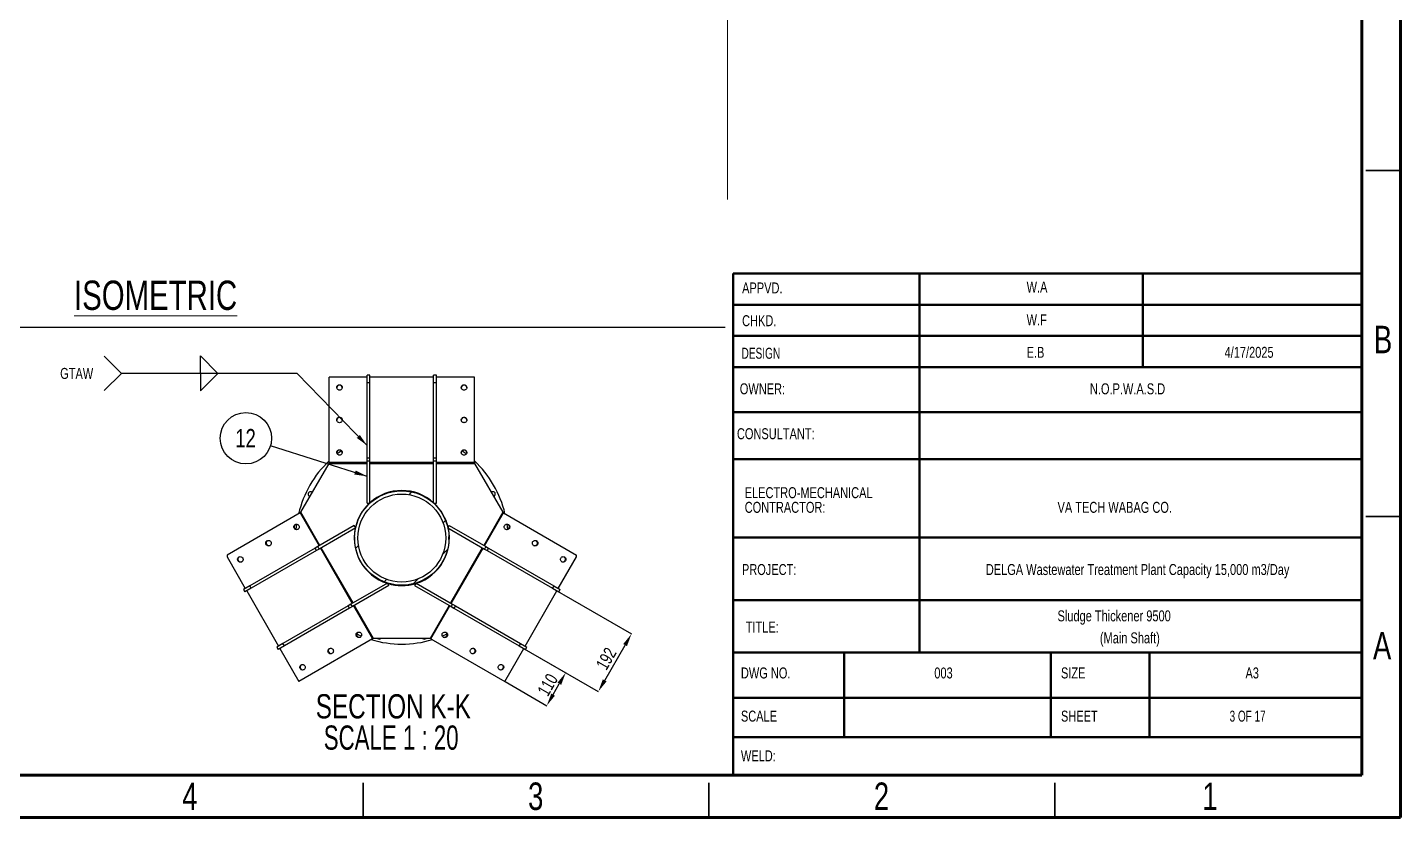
# Model space of a CAD drawing. Header units: millimetres. Extents: x 122 to 2816, y -707 to 556.
# Drawn here: x 1231.9 to 1430.5, y 92.1 to 206.3 of the extents above; entities that cross this region are included whole.
import ezdxf

# ---------------------------------------------------------------- set-up
doc = ezdxf.new("R2010")
doc.units = ezdxf.units.MM
doc.header["$PDSIZE"] = -1
doc.layers.add('FORMAT', color=7, linetype='Continuous')
doc.styles.add('SLDTEXTSTYLE10', font='TXT', dxfattribs={"width": 0.6875})
doc.styles.add('SLDTEXTSTYLE6', font='TXT', dxfattribs={"width": 0.687299})
doc.styles.add('SLDTEXTSTYLE7', font='TXT', dxfattribs={"width": 0.75})
doc.styles.add('SLDTEXTSTYLE8', font='TXT', dxfattribs={"width": 0.678571})
doc.dimstyles.new('SLDDIMSTYLE0', dxfattribs={"dimtxt": 2.5, "dimasz": 1.852083, "dimexe": 0, "dimexo": 0.625, "dimgap": 0, "dimtad": 1, "dimdec": 0, "dimrnd": 1e-09, "dimtxsty": 'Standard', "dimsah": 1, "dimcen": 2.5, "dimazin": 3, "dimtfac": 1.852083, "dimtdec": 0, "dimtmove": 0, "dimatfit": 3, "dimfrac": 2})
doc.dimstyles.new('SLDDIMSTYLE12', dxfattribs={"dimtxt": 1.852083, "dimasz": 1.852083, "dimexe": 0, "dimexo": 0.625, "dimgap": 0.463021, "dimtad": 1, "dimdec": 0, "dimlfac": 20, "dimrnd": 1e-09, "dimzin": 12, "dimtxsty": 'SLDTEXTSTYLE7', "dimsah": 1, "dimcen": 2.5, "dimazin": 3, "dimtfac": 1, "dimtdec": 0, "dimtmove": 0, "dimatfit": 0, "dimfrac": 2, "dimtzin": 12})

# ---------------------------------------------------------------- blocks, each defined once
blk = doc.blocks.new('SW_NOTE_0_24')
at = {"color": 0, "linetype": 'Continuous', "lineweight": 0, "char_height": 1.5875, "attachment_point": 1, "style": 'SLDTEXTSTYLE7'}
for s, insert in [('ELECTRO-MECHANICAL', (0, 2.05)), ('CONTRACTOR:', (0, -0.07))]:
    blk.add_mtext(s, dxfattribs=dict(at, insert=insert))
blk = doc.blocks.new('*D1094')
at = {"layer": 'Defpoints', "color": 0}
for p in [(1303.04, 116.96), (1300.94, 111.82), (1309.77, 113.08)]:
    blk.add_point(p, dxfattribs=at)
at = {"layer": 'FORMAT', "color": 0, "lineweight": -2}
for p, q in [((1303.1, 116.93), (1309.77, 113.08)), ((1300.99, 111.79), (1307.02, 108.31)), ((1307.94, 109.92), (1308.84, 111.47))]:
    blk.add_line(p, q, dxfattribs=at)
at = {"layer": 'FORMAT', "color": 0}
for points in [[(1308.57, 111.63), (1309.11, 111.32), (1309.77, 113.08)], [(1307.68, 110.07), (1308.21, 109.76), (1307.02, 108.31)]]:
    blk.add_solid(points, dxfattribs=at)
at = {"layer": 'FORMAT', "color": 0, "insert": (1306.35, 111.79), "char_height": 1.852, "attachment_point": 2, "rotation": 60, "style": 'SLDTEXTSTYLE7'}
blk.add_mtext('\\A1;110', dxfattribs=at)
blk = doc.blocks.new('*D1095')
at = {"layer": 'Defpoints', "color": 0}
for p in [(1307.84, 125.27), (1319.27, 118.67), (1303.04, 116.96)]:
    blk.add_point(p, dxfattribs=at)
at = {"layer": 'FORMAT', "color": 0, "lineweight": -2}
for p, q in [((1307.9, 125.24), (1319.27, 118.67)), ((1303.1, 116.93), (1314.47, 110.36)), ((1315.4, 111.96), (1318.35, 117.07))]:
    blk.add_line(p, q, dxfattribs=at)
at = {"layer": 'FORMAT', "color": 0}
for points in [[(1318.08, 117.22), (1318.62, 116.91), (1319.27, 118.67)], [(1315.13, 112.12), (1315.67, 111.81), (1314.47, 110.36)]]:
    blk.add_solid(points, dxfattribs=at)
at = {"layer": 'FORMAT', "color": 0, "insert": (1314.81, 115.57), "char_height": 1.852, "attachment_point": 2, "rotation": 60, "style": 'SLDTEXTSTYLE7'}
blk.add_mtext('\\A1;192', dxfattribs=at)
blk = doc.blocks.new('SW_NOTE_0_49')
at = {"color": 0, "linetype": 'Continuous', "lineweight": 0, "char_height": 3.5, "attachment_point": 2}
for s, insert, style in [('SECTION K-K', (13.73, 4.51), 'SLDTEXTSTYLE7'), ('SCALE 1 : 20', (13.42, -0.01), 'SLDTEXTSTYLE10')]:
    blk.add_mtext(s, dxfattribs=dict(at, insert=insert, style=style))
blk = doc.blocks.new('SW_NOTE_0_50')
at = {"layer": 'FORMAT', "color": 0}
blk.add_circle((-3.54, 1.11), 3.71, dxfattribs=at)
at = {"layer": 'FORMAT', "color": 0, "insert": (-3.59, 2.44), "char_height": 2.646, "attachment_point": 2, "style": 'SLDTEXTSTYLE7'}
blk.add_mtext('12', dxfattribs=at)
blk = doc.blocks.new('SW_SYMBOL_AWLD_FILL')
at = {"layer": 'FORMAT', "color": 0}
for p, q in [((0, 0), (0, 1250)), ((0, 1250), (1250, 0)), ((1250, 0), (0, 0))]:
    blk.add_line(p, q, dxfattribs=at)
blk = doc.blocks.new('SW_WELDSYMBOL_4')
at = {"layer": 'FORMAT', "color": 0}
for p in [(-27.88, 2.48), (-27.88, -2.48), (0, 0)]:
    blk.add_line(p, (-25.4, 0), dxfattribs=at)
at = {"layer": 'FORMAT', "color": 0, "xscale": 0.0020277832, "yscale": 0.0020277832, "zscale": 0.0020277832}
blk.add_blockref('SW_SYMBOL_AWLD_FILL', (-13.98, 0), dxfattribs=at)
at = {"layer": 'FORMAT', "color": 0, "extrusion": (0, 0, -1), "xscale": 0.0020277832, "yscale": 0.0020277832, "zscale": 0.0020277832, "rotation": 180}
blk.add_blockref('SW_SYMBOL_AWLD_FILL', (13.98, 0), dxfattribs=at)
at = {"layer": 'FORMAT', "color": 0, "insert": (-34.26, 0.79), "char_height": 1.587, "attachment_point": 1, "style": 'SLDTEXTSTYLE7'}
blk.add_mtext('GTAW', dxfattribs=at)

msp = doc.modelspace()

# ---------------------------------------------------------------- hatches: boundary and pattern name
at = {"linetype": 'Continuous', "lineweight": 18}
h = msp.add_hatch(dxfattribs=at)
h.set_pattern_fill('ANSI32', style=0)
h.set_pattern_definition([(45, (1015.465, 87.149), (-6.7352, 6.7352), []), (45, (1019.955, 87.149), (-6.7352, 6.7352), [])])
edge = h.paths.add_edge_path(flags=0)
edge.add_arc((1286.064945, 132.533381), 6.825, 0, 360)
edge = h.paths.add_edge_path(flags=0)
edge.add_arc((1286.064945, 132.533381), 6.3615, 0, 360)

# ---------------------------------------------------------------- linework, layer by layer
at = {"color": 7, "linetype": 'Continuous', "lineweight": 70}
for p, q in [((1430.464597, 379.149019), (1430.464597, 92.149019)), ((1424.867069, 375.282544), (1424.867069, 98.282544)), ((1424.867069, 98.282544), (1035.464597, 98.282544)), ((1430.464597, 92.149019), (1030.464597, 92.149019))]:
    msp.add_line(p, q, dxfattribs=at)
at = {"color": 7, "linetype": 'Continuous', "lineweight": 18}
msp.add_line((1333.142162, 181.474354), (1333.101001, 340.910686), dxfattribs=at)
at = {"color": 7, "linetype": 'Continuous', "lineweight": 35}
for p, q in [((1425.464597, 185.649019), (1430.464597, 185.649019)), ((1425.464597, 135.649019), (1430.464597, 135.649019)), ((1280.464597, 97.149019), (1280.464597, 92.149019)), ((1330.464597, 97.149019), (1330.464597, 92.149019)), ((1380.464597, 97.149019), (1380.464597, 92.149019))]:
    msp.add_line(p, q, dxfattribs=at)
at = {"color": 7, "linetype": 'Continuous', "lineweight": 50}
for p, q in [((1333.977383, 170.748195), (1333.977383, 161.748195)), ((1424.867069, 170.748195), (1333.977383, 170.748195)), ((1360.912211, 166.248195), (1360.912211, 170.748195)), ((1393.203503, 157.248195), (1393.203503, 170.748195)), ((1424.867069, 166.248195), (1333.977383, 166.248195)), ((1360.912211, 161.748195), (1360.912211, 166.248195)), ((1333.977383, 161.748195), (1333.977383, 98.282544)), ((1424.867069, 161.748195), (1333.977383, 161.748195)), ((1360.912211, 157.248195), (1360.912211, 161.748195)), ((1424.867069, 157.248195), (1333.977383, 157.248195)), ((1360.912211, 115.974407), (1360.912211, 157.248195)), ((1424.867069, 150.748195), (1333.977383, 150.748195)), ((1424.867069, 143.911274), (1333.977383, 143.911274)), ((1424.867069, 132.608062), (1333.977383, 132.608062)), ((1424.867069, 123.578939), (1333.977383, 123.578939)), ((1333.977383, 115.974407), (1424.867069, 115.974407)), ((1350.02184, 103.782544), (1350.02184, 115.974407)), ((1379.904436, 103.782544), (1379.904436, 115.974407)), ((1394.1749, 103.782544), (1394.1749, 115.974407)), ((1333.977383, 109.446313), (1424.867069, 109.446313)), ((1333.977383, 103.782544), (1424.867069, 103.782544))]:
    msp.add_line(p, q, dxfattribs=at)
at = {"color": 7, "linetype": 'Continuous', "lineweight": 25}
for p, q in [((1275.564945, 143.457912), (1275.564945, 155.772747)), ((1281.064945, 155.772747), (1275.564945, 155.772747)), ((1281.464945, 156.068365), (1281.064945, 156.068365)), ((1281.064945, 155.026364), (1281.064945, 156.068365)), ((1281.064945, 155.026364), (1281.464945, 155.026364)), ((1281.064945, 144.131078), (1281.064945, 155.026364)), ((1281.464945, 155.026364), (1281.464945, 156.068365)), ((1290.664945, 155.772747), (1281.464945, 155.772747)), ((1281.464945, 144.131078), (1281.464945, 155.026364)), ((1291.064945, 156.068365), (1290.664945, 156.068365)), ((1290.664945, 155.026364), (1290.664945, 156.068365)), ((1290.664945, 155.026364), (1291.064945, 155.026364)), ((1290.664945, 144.131078), (1290.664945, 155.026364)), ((1291.064945, 155.026364), (1291.064945, 156.068365)), ((1296.564945, 155.772747), (1291.064945, 155.772747)), ((1291.064945, 144.131078), (1291.064945, 155.026364)), ((1296.564945, 143.457912), (1296.564945, 155.772747)), ((1271.462158, 136.252461), (1275.542733, 143.320225)), ((1281.064945, 144.131078), (1281.464945, 144.131078)), ((1281.064945, 143.673079), (1281.064945, 144.131078)), ((1281.064945, 143.673079), (1281.464945, 143.673079)), ((1281.064945, 137.570225), (1281.064945, 143.673079)), ((1281.464945, 143.673079), (1281.464945, 144.131078)), ((1281.464945, 137.575268), (1281.464945, 143.673079)), ((1290.664945, 144.131078), (1291.064945, 144.131078)), ((1290.664945, 143.673079), (1290.664945, 144.131078)), ((1290.664945, 137.575268), (1290.664945, 143.673079)), ((1290.664945, 143.673079), (1291.064945, 143.673079)), ((1291.064945, 143.673079), (1291.064945, 144.131078)), ((1291.064945, 137.570225), (1291.064945, 143.673079)), ((1296.587158, 143.320225), (1300.667733, 136.252461)), ((1287.291172, 139.25402), (1287.300841, 139.296382)), ((1287.291172, 139.25402), (1287.876129, 139.120507)), ((1287.876129, 139.120507), (1287.885798, 139.162869)), ((1281.064945, 137.570225), (1281.459425, 137.570225)), ((1281.200098, 137.320225), (1281.130197, 137.320225)), ((1281.575078, 137.682333), (1281.547986, 137.716305)), ((1281.575078, 137.682333), (1282.044177, 138.056427)), ((1282.044177, 138.056427), (1282.017085, 138.090399)), ((1282.455695, 138.384785), (1282.47924, 138.344004)), ((1282.82565, 138.544004), (1282.47924, 138.344004)), ((1282.802105, 138.584785), (1282.82565, 138.544004)), ((1289.327785, 138.584785), (1289.30424, 138.544004)), ((1289.65065, 138.344004), (1289.30424, 138.544004)), ((1289.674196, 138.384785), (1289.65065, 138.344004)), ((1290.670466, 137.570225), (1291.064945, 137.570225)), ((1290.999694, 137.320225), (1290.929793, 137.320225)), ((1271.354023, 136.164381), (1260.799945, 130.070982)), ((1292.083893, 135.764928), (1292.123041, 135.783781)), ((1292.083893, 135.764928), (1292.344223, 135.224346)), ((1292.344223, 135.224346), (1292.383371, 135.243199)), ((1300.775867, 136.164381), (1311.329945, 130.070982)), ((1279.20291, 134.345085), (1273.917684, 131.293658)), ((1279.398543, 133.996154), (1274.117684, 130.947248)), ((1279.40015, 134.003456), (1279.20291, 134.345085)), ((1279.452042, 134.413576), (1279.486992, 134.35304)), ((1292.642898, 134.35304), (1292.677849, 134.413576)), ((1292.926981, 134.345085), (1292.729741, 134.003456)), ((1292.731348, 133.996154), (1298.012207, 130.947248)), ((1292.926981, 134.345085), (1298.212207, 131.293658)), ((1273.521045, 131.064659), (1264.08545, 125.617016)), ((1273.917684, 131.293658), (1273.521045, 131.064659)), ((1273.721045, 130.718249), (1273.521045, 131.064659)), ((1274.117684, 130.947248), (1273.917684, 131.293658)), ((1279.192855, 132.733381), (1279.239945, 132.733381)), ((1279.192855, 132.333381), (1279.239945, 132.333381)), ((1279.239945, 132.833381), (1279.196494, 132.833381)), ((1279.239945, 132.233381), (1279.196494, 132.233381)), ((1279.239945, 132.733381), (1279.239945, 132.833381)), ((1279.239945, 132.733381), (1279.239945, 132.333381)), ((1279.239945, 132.233381), (1279.239945, 132.333381)), ((1292.889945, 132.333381), (1292.889945, 132.733381)), ((1292.937036, 132.733381), (1292.889945, 132.733381)), ((1292.937036, 132.333381), (1292.889945, 132.333381)), ((1298.212207, 131.293658), (1298.012207, 130.947248)), ((1298.212207, 131.293658), (1298.608846, 131.064659)), ((1298.608846, 131.064659), (1298.408846, 130.718249)), ((1298.608846, 131.064659), (1308.044441, 125.617016)), ((1260.799945, 130.070982), (1260.799945, 129.814911)), ((1260.799945, 129.814911), (1263.439063, 125.243824)), ((1273.721045, 130.718249), (1264.28545, 125.270606)), ((1274.117684, 130.947248), (1273.721045, 130.718249)), ((1292.344223, 129.842415), (1292.083893, 129.301833)), ((1292.083893, 129.301833), (1292.123041, 129.28298)), ((1292.344223, 129.842415), (1292.383371, 129.823562)), ((1298.012207, 130.947248), (1298.408846, 130.718249)), ((1298.408846, 130.718249), (1307.844441, 125.270606)), ((1308.690827, 125.243824), (1311.329945, 129.814911)), ((1311.329945, 129.814911), (1311.329945, 130.070982)), ((1281.575078, 127.384428), (1281.547986, 127.350456)), ((1282.044177, 127.010334), (1281.575078, 127.384428)), ((1264.08545, 125.617016), (1263.183051, 125.096015)), ((1263.183051, 125.096015), (1263.383051, 124.749605)), ((1264.28545, 125.270606), (1263.383051, 124.749605)), ((1264.28545, 125.270606), (1264.08545, 125.617016)), ((1283.998543, 126.02872), (1278.717684, 122.979815)), ((1284.20291, 125.684831), (1278.917684, 122.633404)), ((1282.044177, 127.010334), (1282.017085, 126.976362)), ((1282.455695, 126.681976), (1282.47924, 126.722757)), ((1282.47924, 126.722757), (1282.82565, 126.522757)), ((1282.802105, 126.481976), (1282.82565, 126.522757)), ((1284.20291, 125.684831), (1284.00567, 126.02646)), ((1284.35184, 125.926877), (1284.386791, 125.866341)), ((1287.77605, 125.923411), (1287.291172, 125.812741)), ((1287.291172, 125.812741), (1287.300841, 125.770379)), ((1287.7431, 125.866341), (1287.778051, 125.926877)), ((1288.12422, 126.02646), (1287.926981, 125.684831)), ((1287.926981, 125.684831), (1293.212207, 122.633404)), ((1288.131348, 126.02872), (1293.412207, 122.979815)), ((1289.30424, 126.522757), (1289.65065, 126.722757)), ((1289.327785, 126.481976), (1289.30424, 126.522757)), ((1289.674196, 126.681976), (1289.65065, 126.722757)), ((1308.044441, 125.617016), (1307.844441, 125.270606)), ((1307.844441, 125.270606), (1308.74684, 124.749605)), ((1308.044441, 125.617016), (1308.94684, 125.096015)), ((1308.74684, 124.749605), (1308.94684, 125.096015)), ((1263.639063, 124.897414), (1268.239063, 116.92998)), ((1303.890827, 116.92998), (1308.490827, 124.897414)), ((1278.321045, 122.750815), (1268.88545, 117.303172)), ((1278.521045, 122.404405), (1269.08545, 116.956762)), ((1278.717684, 122.979815), (1278.321045, 122.750815)), ((1278.521045, 122.404405), (1278.321045, 122.750815)), ((1278.917684, 122.633404), (1278.521045, 122.404405)), ((1278.917684, 122.633404), (1278.717684, 122.979815)), ((1293.412207, 122.979815), (1293.212207, 122.633404)), ((1293.212207, 122.633404), (1293.608846, 122.404405)), ((1293.412207, 122.979815), (1293.808846, 122.750815)), ((1293.808846, 122.750815), (1293.608846, 122.404405)), ((1293.608846, 122.404405), (1303.044441, 116.956762)), ((1293.808846, 122.750815), (1303.244441, 117.303172)), ((1268.88545, 117.303172), (1267.983051, 116.782171)), ((1269.08545, 116.956762), (1268.88545, 117.303172)), ((1281.854023, 117.977848), (1271.189063, 111.82043)), ((1290.145521, 118.027455), (1281.98437, 118.027455)), ((1290.275867, 117.977848), (1300.940827, 111.82043)), ((1303.244441, 117.303172), (1303.044441, 116.956762)), ((1303.244441, 117.303172), (1304.14684, 116.782171)), ((1267.983051, 116.782171), (1268.183051, 116.435761)), ((1269.08545, 116.956762), (1268.183051, 116.435761)), ((1268.439063, 116.58357), (1271.189063, 111.82043)), ((1300.940827, 111.82043), (1303.690827, 116.58357)), ((1303.044441, 116.956762), (1303.94684, 116.435761)), ((1303.94684, 116.435761), (1304.14684, 116.782171))]:
    msp.add_line(p, q, dxfattribs=at)
at = {"color": 8, "linetype": 'Continuous', "lineweight": 25}
for p, q in [((1275.542733, 143.320225), (1281.064945, 143.320225)), ((1281.064945, 143.457912), (1275.564945, 143.457912)), ((1290.664945, 143.457912), (1281.464945, 143.457912)), ((1281.464945, 143.320225), (1290.664945, 143.320225)), ((1296.564945, 143.457912), (1291.064945, 143.457912)), ((1291.064945, 143.320225), (1296.587158, 143.320225)), ((1271.354023, 136.164381), (1274.104023, 131.401242)), ((1274.223264, 131.470085), (1271.462158, 136.252461)), ((1300.667733, 136.252461), (1297.906627, 131.470085)), ((1298.025867, 131.401242), (1300.775867, 136.164381)), ((1274.304023, 131.054831), (1278.904023, 123.087398)), ((1279.023264, 123.156241), (1274.423264, 131.123675)), ((1297.706627, 131.123675), (1293.106627, 123.156241)), ((1293.225867, 123.087398), (1297.825867, 131.054831)), ((1279.104023, 122.740988), (1281.854023, 117.977848)), ((1281.98437, 118.027455), (1279.223264, 122.809831)), ((1292.906627, 122.809831), (1290.145521, 118.027455)), ((1290.275867, 117.977848), (1293.025867, 122.740988))]:
    msp.add_line(p, q, dxfattribs=at)
at = {"color": 7, "linetype": 'Continuous', "lineweight": 25, "flags": 128}
for points in [[(1277.064945, 153.895113), (1276.978957, 153.904355), (1276.89699, 153.931648), (1276.822876, 153.975716), (1276.760081, 154.034498), (1276.711541, 154.105247), (1276.679525, 154.184653), (1276.665532, 154.269004), (1276.670215, 154.354356), (1276.693355, 154.436717), (1276.73387, 154.512237), (1276.789866, 154.577384), (1276.858724, 154.629113), (1276.937225, 154.665004), (1277.021698, 154.683379), (1277.108193, 154.683379), (1277.192666, 154.665004), (1277.271167, 154.629113), (1277.340025, 154.577384), (1277.396021, 154.512237), (1277.436536, 154.436717), (1277.459676, 154.354356), (1277.464359, 154.269004), (1277.450365, 154.184653), (1277.41835, 154.105247), (1277.36981, 154.034498), (1277.307015, 153.975716), (1277.232901, 153.931648), (1277.150934, 153.904355), (1277.064945, 153.895113)], [(1295.064945, 153.895113), (1294.978957, 153.904355), (1294.89699, 153.931648), (1294.822876, 153.975716), (1294.760081, 154.034498), (1294.711541, 154.105247), (1294.679525, 154.184653), (1294.665532, 154.269004), (1294.670215, 154.354356), (1294.693355, 154.436717), (1294.73387, 154.512237), (1294.789866, 154.577384), (1294.858724, 154.629113), (1294.937225, 154.665004), (1295.021698, 154.683379), (1295.108193, 154.683379), (1295.192666, 154.665004), (1295.271167, 154.629113), (1295.340025, 154.577384), (1295.396021, 154.512237), (1295.436536, 154.436717), (1295.459676, 154.354356), (1295.464359, 154.269004), (1295.450365, 154.184653), (1295.41835, 154.105247), (1295.36981, 154.034498), (1295.307015, 153.975716), (1295.232901, 153.931648), (1295.150934, 153.904355), (1295.064945, 153.895113)], [(1277.064945, 149.201028), (1276.978957, 149.21027), (1276.89699, 149.237563), (1276.822876, 149.281631), (1276.760081, 149.340414), (1276.711541, 149.411162), (1276.679525, 149.490568), (1276.665532, 149.574919), (1276.670215, 149.660271), (1276.693355, 149.742632), (1276.73387, 149.818152), (1276.789866, 149.8833), (1276.858724, 149.935028), (1276.937225, 149.970919), (1277.021698, 149.989294), (1277.108193, 149.989294), (1277.192666, 149.970919), (1277.271167, 149.935028), (1277.340025, 149.8833), (1277.396021, 149.818152), (1277.436536, 149.742632), (1277.459676, 149.660271), (1277.464359, 149.574919), (1277.450365, 149.490568), (1277.41835, 149.411162), (1277.36981, 149.340414), (1277.307015, 149.281631), (1277.232901, 149.237563), (1277.150934, 149.21027), (1277.064945, 149.201028)], [(1295.064945, 149.201028), (1294.978957, 149.21027), (1294.89699, 149.237563), (1294.822876, 149.281631), (1294.760081, 149.340414), (1294.711541, 149.411162), (1294.679525, 149.490568), (1294.665532, 149.574919), (1294.670215, 149.660271), (1294.693355, 149.742632), (1294.73387, 149.818152), (1294.789866, 149.8833), (1294.858724, 149.935028), (1294.937225, 149.970919), (1295.021698, 149.989294), (1295.108193, 149.989294), (1295.192666, 149.970919), (1295.271167, 149.935028), (1295.340025, 149.8833), (1295.396021, 149.818152), (1295.436536, 149.742632), (1295.459676, 149.660271), (1295.464359, 149.574919), (1295.450365, 149.490568), (1295.41835, 149.411162), (1295.36981, 149.340414), (1295.307015, 149.281631), (1295.232901, 149.237563), (1295.150934, 149.21027), (1295.064945, 149.201028)], [(1277.064945, 144.506944), (1276.978957, 144.516185), (1276.89699, 144.543478), (1276.822876, 144.587546), (1276.760081, 144.646329), (1276.711541, 144.717077), (1276.679525, 144.796483), (1276.665532, 144.880834), (1276.670215, 144.966186), (1276.693355, 145.048547), (1276.73387, 145.124067), (1276.789866, 145.189215), (1276.858724, 145.240943), (1276.937225, 145.276834), (1277.021698, 145.295209), (1277.108193, 145.295209), (1277.192666, 145.276834), (1277.271167, 145.240943), (1277.340025, 145.189215), (1277.396021, 145.124067), (1277.436536, 145.048547), (1277.459676, 144.966186), (1277.464359, 144.880834), (1277.450365, 144.796483), (1277.41835, 144.717077), (1277.36981, 144.646329), (1277.307015, 144.587546), (1277.232901, 144.543478), (1277.150934, 144.516185), (1277.064945, 144.506944)], [(1295.064945, 144.506944), (1294.978957, 144.516185), (1294.89699, 144.543478), (1294.822876, 144.587546), (1294.760081, 144.646329), (1294.711541, 144.717077), (1294.679525, 144.796483), (1294.665532, 144.880834), (1294.670215, 144.966186), (1294.693355, 145.048547), (1294.73387, 145.124067), (1294.789866, 145.189215), (1294.858724, 145.240943), (1294.937225, 145.276834), (1295.021698, 145.295209), (1295.108193, 145.295209), (1295.192666, 145.276834), (1295.271167, 145.240943), (1295.340025, 145.189215), (1295.396021, 145.124067), (1295.436536, 145.048547), (1295.459676, 144.966186), (1295.464359, 144.880834), (1295.450365, 144.796483), (1295.41835, 144.717077), (1295.36981, 144.646329), (1295.307015, 144.587546), (1295.232901, 144.543478), (1295.150934, 144.516185), (1295.064945, 144.506944)], [(1270.45675, 134.143182), (1270.465145, 134.228918), (1270.491685, 134.310645), (1270.535129, 134.384542), (1270.593446, 134.447154), (1270.663909, 134.495551), (1270.743223, 134.527473), (1270.82768, 134.541425), (1270.91333, 134.536756), (1270.996169, 134.513684), (1271.072322, 134.473288), (1271.13823, 134.417456), (1271.190811, 134.348799), (1271.227605, 134.270528), (1271.246892, 134.186303), (1271.247772, 134.100061), (1271.230201, 134.015836), (1271.195003, 133.937565), (1271.143822, 133.868908), (1271.079053, 133.813076), (1271.003722, 133.77268), (1270.921354, 133.749608), (1270.835799, 133.744939), (1270.751058, 133.758891), (1270.671093, 133.790813), (1270.599644, 133.83921), (1270.54005, 133.901821), (1270.495099, 133.975718), (1270.466893, 134.057446), (1270.45675, 134.143182)], [(1270.791809, 133.793112), (1270.833209, 134.221525), (1270.872062, 134.541343)], [(1300.880235, 134.143182), (1300.890377, 134.228918), (1300.918584, 134.310645), (1300.963535, 134.384542), (1301.023128, 134.447154), (1301.094578, 134.495551), (1301.174543, 134.527473), (1301.259284, 134.541425), (1301.344839, 134.536756), (1301.427207, 134.513684), (1301.502537, 134.473288), (1301.567307, 134.417456), (1301.618487, 134.348799), (1301.653686, 134.270528), (1301.671256, 134.186303), (1301.670377, 134.100061), (1301.651089, 134.015836), (1301.614295, 133.937565), (1301.561715, 133.868908), (1301.495807, 133.813076), (1301.419653, 133.77268), (1301.336814, 133.749608), (1301.251164, 133.744939), (1301.166708, 133.758891), (1301.087394, 133.790813), (1301.016931, 133.83921), (1300.958614, 133.901821), (1300.915169, 133.975718), (1300.888629, 134.057446), (1300.880235, 134.143182)], [(1301.257829, 134.541343), (1301.296682, 134.221525), (1301.338082, 133.793112)], [(1266.391554, 131.79614), (1266.399948, 131.881876), (1266.426488, 131.963603), (1266.469933, 132.0375), (1266.52825, 132.100111), (1266.598712, 132.148509), (1266.678027, 132.18043), (1266.762483, 132.194383), (1266.848133, 132.189714), (1266.930972, 132.166642), (1267.007126, 132.126245), (1267.073034, 132.070413), (1267.125614, 132.001757), (1267.162408, 131.923486), (1267.181696, 131.83926), (1267.182575, 131.753019), (1267.165005, 131.668793), (1267.129806, 131.590522), (1267.078625, 131.521866), (1267.013856, 131.466034), (1266.938526, 131.425638), (1266.856158, 131.402565), (1266.770603, 131.397896), (1266.685862, 131.411849), (1266.605897, 131.44377), (1266.534447, 131.492168), (1266.474854, 131.554779), (1266.429903, 131.628676), (1266.401696, 131.710403), (1266.391554, 131.79614)], [(1304.945431, 131.79614), (1304.955574, 131.881876), (1304.98378, 131.963603), (1305.028731, 132.0375), (1305.088325, 132.100111), (1305.159774, 132.148509), (1305.239739, 132.18043), (1305.32448, 132.194383), (1305.410035, 132.189714), (1305.492404, 132.166642), (1305.567734, 132.126245), (1305.632503, 132.070413), (1305.683684, 132.001757), (1305.718882, 131.923486), (1305.736453, 131.83926), (1305.735574, 131.753019), (1305.716286, 131.668793), (1305.679492, 131.590522), (1305.626911, 131.521866), (1305.561003, 131.466034), (1305.48485, 131.425638), (1305.402011, 131.402565), (1305.316361, 131.397896), (1305.231904, 131.411849), (1305.15259, 131.44377), (1305.082127, 131.492168), (1305.02381, 131.554779), (1304.980366, 131.628676), (1304.953826, 131.710403), (1304.945431, 131.79614)], [(1262.326357, 129.449097), (1262.334752, 129.534833), (1262.361292, 129.616561), (1262.404736, 129.690458), (1262.463053, 129.753069), (1262.533516, 129.801467), (1262.61283, 129.833388), (1262.697286, 129.84734), (1262.782937, 129.842671), (1262.865775, 129.819599), (1262.941929, 129.779203), (1263.007837, 129.723371), (1263.060417, 129.654714), (1263.097211, 129.576444), (1263.116499, 129.492218), (1263.117378, 129.405976), (1263.099808, 129.321751), (1263.064609, 129.24348), (1263.013429, 129.174823), (1262.948659, 129.118992), (1262.873329, 129.078595), (1262.790961, 129.055523), (1262.705406, 129.050854), (1262.620665, 129.064806), (1262.5407, 129.096728), (1262.46925, 129.145126), (1262.409657, 129.207737), (1262.364706, 129.281634), (1262.3365, 129.363361), (1262.326357, 129.449097)], [(1309.010628, 129.449097), (1309.020771, 129.534833), (1309.048977, 129.616561), (1309.093928, 129.690458), (1309.153521, 129.753069), (1309.224971, 129.801467), (1309.304936, 129.833388), (1309.389677, 129.84734), (1309.475232, 129.842671), (1309.5576, 129.819599), (1309.63293, 129.779203), (1309.6977, 129.723371), (1309.748881, 129.654714), (1309.784079, 129.576444), (1309.801649, 129.492218), (1309.80077, 129.405976), (1309.781483, 129.321751), (1309.744688, 129.24348), (1309.692108, 129.174823), (1309.6262, 129.118992), (1309.550046, 129.078595), (1309.467208, 129.055523), (1309.381558, 129.050854), (1309.297101, 129.064806), (1309.217787, 129.096728), (1309.147324, 129.145126), (1309.089007, 129.207737), (1309.045563, 129.281634), (1309.019023, 129.363361), (1309.010628, 129.449097)], [(1279.45675, 118.554725), (1279.465145, 118.640461), (1279.491685, 118.722188), (1279.535129, 118.796085), (1279.593446, 118.858696), (1279.663909, 118.907094), (1279.743223, 118.939015), (1279.82768, 118.952968), (1279.91333, 118.948299), (1279.996169, 118.925227), (1280.072322, 118.88483), (1280.13823, 118.828999), (1280.190811, 118.760342), (1280.227605, 118.682071), (1280.246892, 118.597846), (1280.247772, 118.511604), (1280.230201, 118.427378), (1280.195003, 118.349107), (1280.143822, 118.280451), (1280.079053, 118.224619), (1280.003722, 118.184223), (1279.921354, 118.161151), (1279.835799, 118.156482), (1279.751058, 118.170434), (1279.671093, 118.202355), (1279.599644, 118.250753), (1279.54005, 118.313364), (1279.495099, 118.387261), (1279.466893, 118.468988), (1279.45675, 118.554725)], [(1280.20745, 118.371976), (1279.752559, 118.568804), (1279.519336, 118.676591)], [(1291.880235, 118.554725), (1291.890377, 118.640461), (1291.918584, 118.722188), (1291.963535, 118.796085), (1292.023128, 118.858696), (1292.094578, 118.907094), (1292.174543, 118.939015), (1292.259284, 118.952968), (1292.344839, 118.948299), (1292.427207, 118.925227), (1292.502537, 118.88483), (1292.567307, 118.828999), (1292.618487, 118.760342), (1292.653686, 118.682071), (1292.671256, 118.597846), (1292.670377, 118.511604), (1292.651089, 118.427378), (1292.614295, 118.349107), (1292.561715, 118.280451), (1292.495807, 118.224619), (1292.419653, 118.184223), (1292.336814, 118.161151), (1292.251164, 118.156482), (1292.166708, 118.170434), (1292.087394, 118.202355), (1292.016931, 118.250753), (1291.958614, 118.313364), (1291.915169, 118.387261), (1291.888629, 118.468988), (1291.880235, 118.554725)], [(1292.610554, 118.676591), (1292.377332, 118.568804), (1291.922441, 118.371976)], [(1275.391554, 116.207682), (1275.399948, 116.293419), (1275.426488, 116.375146), (1275.469933, 116.449043), (1275.52825, 116.511654), (1275.598712, 116.560052), (1275.678027, 116.591973), (1275.762483, 116.605925), (1275.848133, 116.601256), (1275.930972, 116.578184), (1276.007126, 116.537788), (1276.073034, 116.481956), (1276.125614, 116.4133), (1276.162408, 116.335029), (1276.181696, 116.250803), (1276.182575, 116.164561), (1276.165005, 116.080336), (1276.129806, 116.002065), (1276.078625, 115.933408), (1276.013856, 115.877577), (1275.938526, 115.83718), (1275.856158, 115.814108), (1275.770603, 115.809439), (1275.685862, 115.823392), (1275.605897, 115.855313), (1275.534447, 115.903711), (1275.474854, 115.966322), (1275.429903, 116.040219), (1275.401696, 116.121946), (1275.391554, 116.207682)], [(1295.945431, 116.207682), (1295.955574, 116.293419), (1295.98378, 116.375146), (1296.028731, 116.449043), (1296.088325, 116.511654), (1296.159774, 116.560052), (1296.239739, 116.591973), (1296.32448, 116.605925), (1296.410035, 116.601256), (1296.492404, 116.578184), (1296.567734, 116.537788), (1296.632503, 116.481956), (1296.683684, 116.4133), (1296.718882, 116.335029), (1296.736453, 116.250803), (1296.735574, 116.164561), (1296.716286, 116.080336), (1296.679492, 116.002065), (1296.626911, 115.933408), (1296.561003, 115.877577), (1296.48485, 115.83718), (1296.402011, 115.814108), (1296.316361, 115.809439), (1296.231904, 115.823392), (1296.15259, 115.855313), (1296.082127, 115.903711), (1296.02381, 115.966322), (1295.980366, 116.040219), (1295.953826, 116.121946), (1295.945431, 116.207682)], [(1271.326357, 113.86064), (1271.334752, 113.946376), (1271.361292, 114.028103), (1271.404736, 114.102), (1271.463053, 114.164611), (1271.533516, 114.213009), (1271.61283, 114.244931), (1271.697286, 114.258883), (1271.782937, 114.254214), (1271.865775, 114.231142), (1271.941929, 114.190745), (1272.007837, 114.134914), (1272.060417, 114.066257), (1272.097211, 113.987986), (1272.116499, 113.903761), (1272.117378, 113.817519), (1272.099808, 113.733293), (1272.064609, 113.655023), (1272.013429, 113.586366), (1271.948659, 113.530534), (1271.873329, 113.490138), (1271.790961, 113.467066), (1271.705406, 113.462397), (1271.620665, 113.476349), (1271.5407, 113.50827), (1271.46925, 113.556668), (1271.409657, 113.619279), (1271.364706, 113.693176), (1271.3365, 113.774904), (1271.326357, 113.86064)], [(1300.010628, 113.86064), (1300.020771, 113.946376), (1300.048977, 114.028103), (1300.093928, 114.102), (1300.153521, 114.164611), (1300.224971, 114.213009), (1300.304936, 114.244931), (1300.389677, 114.258883), (1300.475232, 114.254214), (1300.5576, 114.231142), (1300.63293, 114.190745), (1300.6977, 114.134914), (1300.748881, 114.066257), (1300.784079, 113.987986), (1300.801649, 113.903761), (1300.80077, 113.817519), (1300.781483, 113.733293), (1300.744688, 113.655023), (1300.692108, 113.586366), (1300.6262, 113.530534), (1300.550046, 113.490138), (1300.467208, 113.467066), (1300.381558, 113.462397), (1300.297101, 113.476349), (1300.217787, 113.50827), (1300.147324, 113.556668), (1300.089007, 113.619279), (1300.045563, 113.693176), (1300.019023, 113.774904), (1300.010628, 113.86064)]]:
    msp.add_lwpolyline(points, dxfattribs=at)
at = {"color": 7, "linetype": 'Continuous', "lineweight": 25}
for radius in [6.825, 6.3615]:
    msp.add_circle((1286.064945, 132.533381), radius, dxfattribs=at)
for centre, radius, start, end in [((1277.064711, 154.225178), 0.400067, 60.25965891, 175.03425316), ((1277.070374, 154.228211), 0.394638, 4.59226783, 60.7551046), ((1295.064711, 154.225178), 0.400067, 60.25965893, 175.03424893), ((1295.070374, 154.228211), 0.394638, 4.59227293, 60.75510459), ((1277.064711, 149.531093), 0.400067, 60.25965892, 175.03425148), ((1277.070374, 149.534126), 0.394638, 4.59226926, 60.7551046), ((1295.064711, 149.531093), 0.400067, 60.25965891, 175.03425316), ((1295.070374, 149.534126), 0.394638, 4.59226783, 60.7551046), ((1277.064711, 144.837008), 0.400067, 60.2596589, 175.034254), ((1286.064945, 132.533381), 15.325, 124.71509357, 127.5288438), ((1277.070374, 144.840041), 0.394638, 4.59226712, 60.75510461), ((1295.064711, 144.837008), 0.400067, 60.25965891, 175.03425316), ((1286.064945, 132.533381), 15.325, 52.4711562, 55.28490643), ((1295.070374, 144.840041), 0.394638, 4.59226783, 60.7551046), ((1286.064945, 132.533381), 15.325, 133.24779631, 166.75220369), ((1286.064945, 132.533381), 15.325, 13.24779631, 46.75220369), ((1272.888276, 138.87893), 0.35, 90, 252.90713419), ((1272.888276, 138.87893), 0.35, 47.09286581, 90), ((1286.064945, 132.533381), 6.875, 90, 131.99693945), ((1286.064945, 132.533381), 6.875, 48.00306055, 90), ((1299.241615, 138.87893), 0.35, 90, 132.90713419), ((1299.241615, 138.87893), 0.35, 287.09286581, 90), ((1286.064945, 132.533381), 6.875, 132.89250425, 167.10749575), ((1286.064945, 132.533381), 6.875, 12.89250425, 47.10749575), ((1270.90435, 134.17898), 0.394638, 124.59226784, 180.7551046), ((1270.909809, 134.175592), 0.400067, 180.25965891, 295.03425316), ((1286.064945, 132.533381), 6.875, 168.00306055, 251.99693945), ((1286.064945, 132.533381), 6.875, 288.00306055, 11.99693945), ((1301.220112, 134.169578), 0.394638, 244.59226783, 300.7551046), ((1301.220317, 134.175999), 0.400067, 300.25965891, 55.03425316), ((1266.839154, 131.831938), 0.394638, 124.59226783, 180.7551046), ((1266.844612, 131.82855), 0.400067, 180.25965891, 295.03425316), ((1305.285309, 131.822535), 0.394638, 244.59226783, 300.7551046), ((1305.285513, 131.828956), 0.400067, 300.25965891, 55.03425316), ((1262.773957, 129.484895), 0.394638, 124.59226784, 180.7551046), ((1262.779415, 129.481507), 0.400067, 180.25965891, 295.03425316), ((1309.350505, 129.475493), 0.394638, 244.59226784, 300.7551046), ((1309.35071, 129.481914), 0.400067, 300.25965891, 55.03425316), ((1286.064945, 132.533381), 6.875, 252.89250425, 287.10749575), ((1279.90435, 118.590523), 0.394638, 124.59227021, 180.7551046), ((1279.909809, 118.587135), 0.400067, 180.25965892, 295.03425056), ((1286.064945, 132.533381), 15.325, 253.24779631, 286.75220369), ((1282.810577, 118.27506), 0.35, 225.02719135, 314.97280865), ((1289.319314, 118.27506), 0.35, 225.02719135, 314.97280865), ((1292.220112, 118.58112), 0.394638, 244.59226783, 300.7551046), ((1292.220317, 118.587541), 0.400067, 300.25965891, 55.03425316), ((1275.839154, 116.24348), 0.394638, 124.59226783, 180.7551046), ((1275.844612, 116.240092), 0.400067, 180.25965891, 295.03425316), ((1296.285309, 116.234078), 0.394638, 244.59227495, 300.75510459), ((1296.285513, 116.240499), 0.400067, 300.25965894, 55.03424668), ((1271.773957, 113.896438), 0.394638, 124.59226783, 180.7551046), ((1271.779415, 113.89305), 0.400067, 180.25965891, 295.03425316), ((1300.350505, 113.887036), 0.394638, 244.59224006, 300.75510467), ((1300.35071, 113.893457), 0.400067, 300.25965876, 55.03427874)]:
    msp.add_arc(centre, radius, start, end, dxfattribs=at)
for centre, major_axis, start_param, end_param in [((1273.678005, 143.320225), (1.88513, 0.176502), 6.0857920896, 6.2393810638), ((1298.451886, 143.320225), (1.88513, -0.176502), 3.185396897, 3.3389858712), ((1270.529794, 137.867363), (-0.789709, 1.720822), 3.185396897, 3.3389858712), ((1301.600097, 137.867363), (0.789709, 1.720822), 2.944199436, 3.0977884102), ((1282.916734, 116.412553), (-1.095421, 1.544319), 6.0857920896, 6.2393810638), ((1289.213157, 116.412553), (1.095421, 1.544319), 0.0438042434, 0.1973932176)]:
    msp.add_ellipse(centre, major_axis=major_axis, ratio=0.468149635, start_param=start_param, end_param=end_param, dxfattribs=at)
at = {"layer": 'FORMAT'}
msp.add_line((1230.464597, 163.026599), (1332.818543, 163.026599), dxfattribs=at)

# ---------------------------------------------------------------- block references
at = {"color": 7, "linetype": 'Continuous', "lineweight": 0}
for name, p in [('SW_NOTE_0_24', (1335.644737, 137.835399)), ('SW_NOTE_0_49', (1271.109784, 105.459536))]:
    msp.add_blockref(name, p, dxfattribs=at)
at = {"layer": 'FORMAT'}
for name, p in [('SW_WELDSYMBOL_4', (1270.93483, 156.323501)), ('SW_NOTE_0_50', (1267.06704, 145.850223))]:
    msp.add_blockref(name, p, dxfattribs=at)

# ---------------------------------------------------------------- texts
at = {"color": 7, "linetype": 'Continuous', "lineweight": 0}
for s, insert, char_height, attachment_point, style in [('\\LISOMETRIC', (1238.677353, 169.735647), 4.23333333, 1, 'SLDTEXTSTYLE7'), ('APPVD.', (1335.26937, 169.468019), 1.5875, 1, 'SLDTEXTSTYLE7'), ('W.A', (1376.402807, 169.599891), 1.5875, 1, 'SLDTEXTSTYLE7'), ('W.F', (1376.402807, 164.866188), 1.5875, 1, 'SLDTEXTSTYLE7'), ('CHKD.', (1335.26937, 164.734316), 1.5875, 1, 'SLDTEXTSTYLE7'), ('B', (1427.935199, 163.209173), 3.96875, 2, 'SLDTEXTSTYLE7'), ('DESIGN', (1335.18305, 160.03251), 1.5875, 1, 'SLDTEXTSTYLE6'), ('E.B', (1376.402807, 160.164382), 1.5875, 1, 'SLDTEXTSTYLE7'), ('OWNER:', (1334.937722, 154.891637), 1.5875, 1, 'SLDTEXTSTYLE7'), ('CONSULTANT:', (1334.518547, 148.403056), 1.5875, 1, 'SLDTEXTSTYLE7'), ('PROJECT:', (1335.243627, 128.779624), 1.5875, 1, 'SLDTEXTSTYLE7'), ('Sludge Thickener 9500', (1380.873725, 122.082736), 1.5875, 1, 'SLDTEXTSTYLE7'), ('TITLE:', (1335.790433, 120.459956), 1.5875, 1, 'SLDTEXTSTYLE7'), ('A', (1427.804285, 118.959173), 3.96875, 2, 'SLDTEXTSTYLE7'), ('DWG NO.', (1335.096085, 113.832575), 1.5875, 1, 'SLDTEXTSTYLE7'), ('SIZE', (1381.371871, 113.832575), 1.5875, 1, 'SLDTEXTSTYLE7'), ('SCALE', (1335.096085, 107.596226), 1.5875, 1, 'SLDTEXTSTYLE7'), ('SHEET', (1381.371871, 107.596226), 1.5875, 1, 'SLDTEXTSTYLE7'), ('WELD:', (1335.096085, 101.856468), 1.5875, 1, 'SLDTEXTSTYLE7'), ('4', (1255.424634, 97.209173), 3.96875, 2, 'SLDTEXTSTYLE7'), ('3', (1305.424634, 97.209173), 3.96875, 2, 'SLDTEXTSTYLE7'), ('2', (1355.424634, 97.209173), 3.96875, 2, 'SLDTEXTSTYLE7'), ('1', (1402.924634, 97.209173), 3.96875, 2, 'SLDTEXTSTYLE7')]:
    msp.add_mtext(s, dxfattribs=dict(at, insert=insert, char_height=char_height, attachment_point=attachment_point, style=style))
at = {"layer": 'FORMAT', "char_height": 1.5875}
for s, insert, attachment_point, style in [('4/17/2025', (1405.026037, 160.164382), 1, 'SLDTEXTSTYLE7'), ('N.O.P.W.A.S.D', (1385.555383, 154.891637), 1, 'SLDTEXTSTYLE7'), ('VA TECH WABAG CO.', (1380.873725, 137.765127), 1, 'SLDTEXTSTYLE7'), ('DELGA Wastewater Treatment Plant Capacity 15,000 m3/Day', (1392.449795, 128.779624), 2, 'SLDTEXTSTYLE7'), ('(Main Shaft)', (1391.332183, 118.90118), 2, 'SLDTEXTSTYLE7'), ('003', (1363.057451, 113.832575), 1, 'SLDTEXTSTYLE7'), ('A3', (1408.044385, 113.832575), 1, 'SLDTEXTSTYLE7'), ('3 OF 17', (1405.753167, 107.596226), 1, 'SLDTEXTSTYLE8')]:
    msp.add_mtext(s, dxfattribs=dict(at, insert=insert, attachment_point=attachment_point, style=style))

# ---------------------------------------------------------------- dimensions: what is measured, and where the dimension line sits
at = {"layer": 'FORMAT'}
for base, p1, p2, picture, middle in [((1319.27444, 118.671492), (1303.044441, 116.956762), (1307.844441, 125.270606), '*D1095', (1316.814565, 114.410864)), ((1309.7668, 113.075606), (1300.940827, 111.82043), (1303.044441, 116.956762), '*D1094', (1308.35801, 110.635511))]:
    dim = msp.add_linear_dim(base=base, p1=p1, p2=p2, angle=60, dimstyle='SLDDIMSTYLE12', dxfattribs=at)
    dim.commit()
    dim.dimension.update_dxf_attribs({"geometry": picture, "text_midpoint": middle, "dimtype": 160})

# ---------------------------------------------------------------- leaders
for points in [[(1281.064945, 145.89039), (1270.93483, 156.323501)], [(1281.064945, 141.449139), (1267.06704, 145.850223)]]:
    msp.add_leader(points, dimstyle='SLDDIMSTYLE0', dxfattribs=at)

doc.saveas('drawing.dxf')
